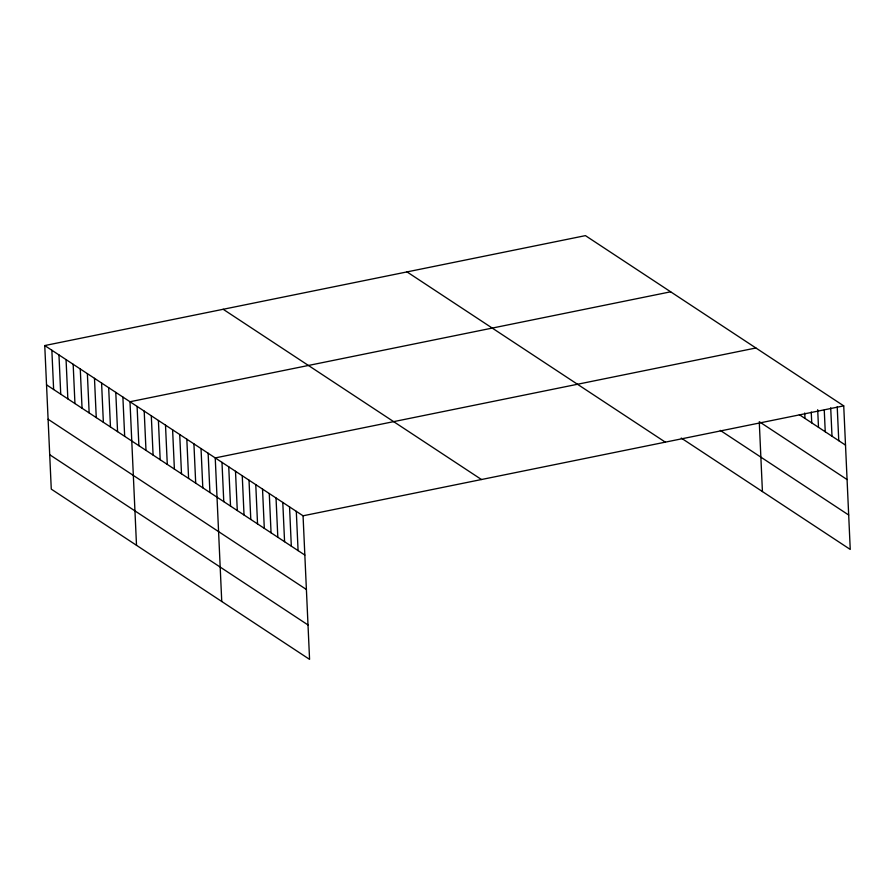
<?xml version="1.0" encoding="UTF-8"?>
<svg xmlns="http://www.w3.org/2000/svg" width="895" height="895" viewBox="0 0 895 895"><rect width="100%" height="100%" fill="white"/><g stroke="black" fill="none" stroke-linecap="round" stroke-linejoin="round"><path stroke-width="1.34" d="M44.75 345.559L303.058 515.8L309.569 659.369L51.272 489.129L44.75 345.559L585.431 235.631L843.728 405.871L850.25 549.44L681.24 438.058M670.668 291.804L129.988 401.743L136.51 545.312M755.906 347.987L215.236 457.916L221.747 601.496M303.058 515.8L843.728 405.871M799.347 414.709L845.518 445.139M759.251 421.679L847.073 479.552M720.274 430.383L848.684 515.017M407.001 271.901L665.309 442.141M223.168 309.278L481.476 479.519M46.529 384.828L304.837 555.068M48.095 419.252L306.403 589.492M49.706 454.716L308.014 624.956M837.217 406.833L838.76 440.687M830.705 407.796L832.003 436.234M824.261 410.111L825.246 431.782M817.694 409.72L818.489 427.329M811.239 412.047L811.731 422.876M804.728 413.009L804.974 418.424M759.318 422.988L762.428 491.556M296.301 511.347L298.08 550.615M289.544 506.894L291.322 546.163M282.786 502.442L284.576 541.71M276.029 497.989L277.819 537.257M269.272 493.537L271.062 532.805M262.526 489.084L264.305 528.352M255.769 484.631L257.547 523.899M249.011 480.179L250.79 519.458M242.254 475.726L244.033 515.005M235.497 471.273L237.287 510.553M228.74 466.821L230.53 506.1M221.982 462.368L223.772 501.647M208.132 453.239L209.911 492.507M201.028 448.552L202.807 487.831M193.924 443.875L195.703 483.143M186.82 439.188L188.599 478.467M179.716 434.511L181.495 473.779M172.612 429.835L174.391 469.103M165.508 425.147L167.287 464.415M158.404 420.471L160.183 459.739M151.3 415.783L153.09 455.052M144.196 411.107L145.986 450.375M137.092 406.419L138.882 445.688M122.883 397.056L124.673 436.335M115.779 392.379L117.569 431.647M108.675 387.692L110.465 426.971M101.582 383.015L103.361 422.283M94.478 378.328L96.257 417.607M87.374 373.651L89.153 412.919M80.27 368.964L82.049 408.243M73.166 364.287L74.945 403.555M66.062 359.611L67.841 398.879M58.958 354.923L60.737 394.192M51.854 350.247L53.633 389.515"/></g></svg>
